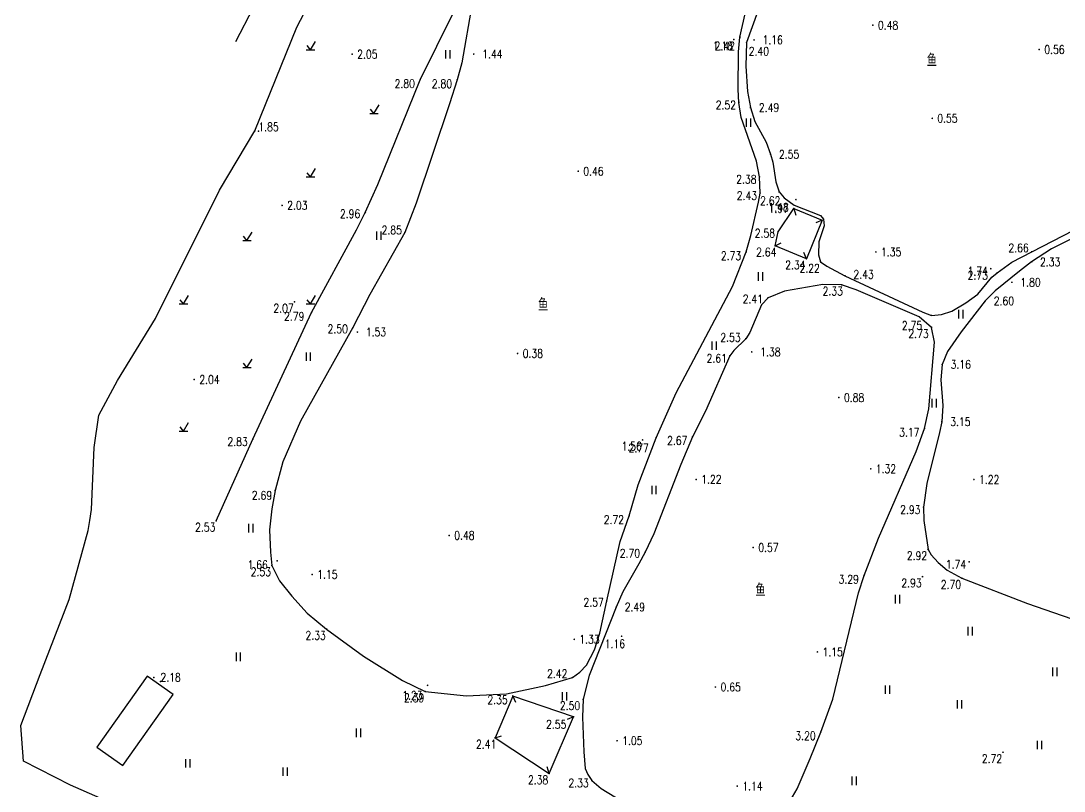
# Model space of a CAD drawing. Extents: x 500064 to 501389, y 2542464 to 2545400.
# Drawn here: x 500641.7 to 500765, y 2543945.3 to 2544036.2 of the extents above; entities that cross this region are included whole.
import ezdxf
from ezdxf.enums import TextEntityAlignment as Align

# ---------------------------------------------------------------- set-up
doc = ezdxf.new("R2010")
doc.units = 0
doc.header["$LTSCALE"] = 0.5
doc.linetypes.add('CENTER', pattern=[50.8, 31.75, -6.35, 6.35, -6.35])
doc.layers.get('0').update_dxf_attribs({"linetype": 'CONTINUOUS', "lineweight": 5})
doc.layers.add('GCD', color=8, linetype='CONTINUOUS')
doc.layers.add('地形图', color=8, linetype='CONTINUOUS')
doc.styles.add('HZ', font='romans.shx', dxfattribs={"width": 0.8, "bigfont": 'hztxt.shx'})
doc.linetypes.add('10421', pattern='A,2,[150,AAA.SHX,S=1,R=0,X=0,Y=1],1e-11', length=2)

# ---------------------------------------------------------------- blocks, each defined once
blk = doc.blocks.new('GC200')
at = {"linetype": 'Continuous', "const_width": 0.2, "flags": 128}
blk.add_lwpolyline([(-0.1, 0, 1), (0.1, 0, 1)], format="xyb", close=True, dxfattribs=at)
blk = doc.blocks.new('gc121')
for p, q in [((-0.5, -1), (-0.5, 1)), ((0.5, -1), (0.5, 1))]:
    blk.add_line(p, q)
blk = doc.blocks.new('gc123')
for p, q in [((-1, 0), (1, 0)), ((0, 0), (-0.8, 1)), ((0, 0), (1.2, 2))]:
    blk.add_line(p, q)

msp = doc.modelspace()

# ---------------------------------------------------------------- linework, layer by layer
at = {"layer": '地形图', "linetype": 'Continuous'}
for p, q in [((500733.07, 2544014.07), (500733.3, 2544013.3)), ((500736.41, 2544012.69), (500735.67, 2544012.38)), ((500730.85, 2544009.67), (500731.55, 2544010.04)), ((500734.54, 2544008.15), (500734.23, 2544008.89)), ((500699.86, 2543956.52), (500700.19, 2543955.79)), ((500707.04, 2543954.07), (500706.3, 2543953.75)), ((500697.76, 2543951.58), (500698.53, 2543951.81)), ((500704.15, 2543947.37), (500703.92, 2543948.14))]:
    msp.add_line(p, q, dxfattribs=at)
at = {"layer": '地形图', "linetype": '10421', "flags": 128}
for points in [[(500667.09, 2543909.06), (500669.72, 2543908.13), (500678.22, 2543905.97), (500683.89, 2543905.59), (500688.49, 2543907.39), (500689.81, 2543909.98), (500691.1, 2543913.43), (500691.7, 2543914.97), (500692.79, 2543920.43), (500692.34, 2543923.91), (500691.85, 2543925.28), (500690.96, 2543926.71), (500690.53, 2543927.3), (500689.99, 2543927.79), (500688.2, 2543928.71), (500683.17, 2543930.9), (500678.33, 2543932.93), (500671.86, 2543935.7), (500662.9, 2543939.31), (500647.61, 2543945.99), (500642.06, 2543948.82), (500641.75, 2543953.02), (500644.03, 2543959.07), (500647.46, 2543967.93), (500649.71, 2543976.07), (500649.9, 2543977.25), (500650.1, 2543978.54), (500650.41, 2543985.85), (500650.95, 2543989.68), (500653.15, 2543993.78), (500657.67, 2544001.1), (500665.2, 2544016.23), (500669.37, 2544023.23), (500674.35, 2544035.5), (500678.24, 2544042.96), (500691.06, 2544063.62), (500693.2, 2544068.27), (500694.11, 2544071.09), (500694.35, 2544072.23), (500694.41, 2544073.53), (500694.3, 2544075.52), (500693.9, 2544076.12), (500692.97, 2544076.73), (500692.34, 2544076.88), (500691.07, 2544075.25), (500688.46, 2544071.14), (500677.64, 2544055.96), (500671.27, 2544041.83), (500667.09, 2544033.74)], [(500664.83, 2543977.2), (500669.15, 2543986.84), (500676.09, 2544001.79), (500681.39, 2544011.55), (500682.44, 2544013.6), (500683.93, 2544016.91), (500688.9, 2544029.25), (500694.77, 2544041.15), (500704.77, 2544058.93), (500705.93, 2544060.38), (500706.54, 2544060.8), (500707.6, 2544061.09), (500710.49, 2544061.41), (500712.53, 2544061.21), (500714.53, 2544060.68), (500720.07, 2544058.65), (500733.08, 2544051.82)]]:
    msp.add_lwpolyline(points, dxfattribs=at)
for points, elevation in [([(500671.4, 2543971.93), (500672.31, 2543970.12), (500673.77, 2543968.3), (500675.58, 2543966.31), (500677.87, 2543964.42), (500682.21, 2543961.23), (500686.85, 2543958.36), (500689.51, 2543957.05), (500694.41, 2543956.53), (500699.1, 2543956.79), (500703.74, 2543957.75), (500706.91, 2543958.7), (500707.8, 2543959.33), (500708.57, 2543960.16), (500709.51, 2543961.99), (500710.15, 2543963.93), (500710.96, 2543967.74), (500712.54, 2543974.76), (500713.6, 2543977.78), (500714.68, 2543981.44), (500716.78, 2543987), (500719.17, 2543992.32), (500725.81, 2544004.88), (500727.44, 2544008.94), (500728, 2544010.88), (500728.89, 2544014.82), (500729.07, 2544015.89), (500729, 2544017.82), (500728.65, 2544019.68), (500726.85, 2544024.8), (500726.58, 2544026.59), (500726.49, 2544028.11), (500726.52, 2544032.56), (500726.7, 2544034.31), (500727.32, 2544037.05), (500730.34, 2544047.44), (500730.39, 2544048.58), (500730.34, 2544049.57), (500729.86, 2544050.53), (500729.02, 2544051.16), (500722.96, 2544055.68), (500720.3, 2544057.11), (500718.57, 2544057.83), (500716.74, 2544058.28), (500714.76, 2544058.58), (500713.04, 2544058.59), (500711.95, 2544058.5), (500708.27, 2544057.45), (500705.92, 2544056.17), (500703.85, 2544054.38), (500702.18, 2544052.29), (500699.1, 2544047.52), (500696.76, 2544043.19), (500695.55, 2544040.21), (500695.05, 2544038.29), (500693.86, 2544031.28), (500693.29, 2544029.25), (500692.38, 2544026.44), (500688.45, 2544014.69), (500687.11, 2544011.23), (500682.98, 2544003.93), (500680.98, 2544000.01), (500674.79, 2543988.97), (500672.69, 2543984.15), (500671.78, 2543980.8), (500671.4, 2543978.62), (500671.13, 2543976.12), (500671.22, 2543973.5)], 2.53), ([(500730.3, 2544020.48), (500730.58, 2544019.55), (500730.94, 2544017.24), (500731.32, 2544016.03), (500731.92, 2544015.32), (500733.09, 2544014.45), (500736.22, 2544013.25), (500736.57, 2544012.81), (500736.65, 2544012.04), (500736.02, 2544010.12), (500735.97, 2544008.62), (500736.23, 2544007.77), (500736.94, 2544007.25), (500739.1, 2544006.14), (500748.29, 2544001.83), (500749.32, 2544001.46), (500750.51, 2544001.56), (500751.71, 2544001.95), (500753.36, 2544002.94), (500754.8, 2544003.95), (500756.46, 2544005.98), (500757.09, 2544006.48), (500758.82, 2544007.72), (500761.16, 2544008.97), (500768.59, 2544012.77), (500769.85, 2544013.53), (500770.69, 2544014.3), (500772.6, 2544017.73), (500773.59, 2544020.47), (500777.07, 2544029.53), (500777.69, 2544032.23), (500777.77, 2544035.46), (500777.35, 2544037.97), (500775.52, 2544043.79), (500774.36, 2544046.22), (500773.23, 2544047.4), (500766.54, 2544052.31), (500763.7, 2544054.03), (500754.6, 2544058.75), (500753.58, 2544059.18), (500752.58, 2544059.43), (500750.34, 2544059.48), (500747.68, 2544059.27), (500742.16, 2544057.11), (500738.93, 2544055.06), (500735.57, 2544053.64), (500733.82, 2544052.54), (500733.08, 2544051.82), (500732.71, 2544051.3), (500732.37, 2544050.61), (500731.77, 2544046.8), (500730.31, 2544041.55), (500727.48, 2544033.69), (500727.4, 2544030.89), (500727.59, 2544027.87), (500727.93, 2544025.98), (500728.44, 2544024.35), (500729.79, 2544021.91)], 2.55), ([(500781.96, 2544011.8), (500774.65, 2544012.62), (500772.33, 2544012.73), (500771, 2544012.71), (500769.9, 2544012.42), (500767.97, 2544011.56), (500763.48, 2544009.3), (500761.14, 2544007.76), (500759.71, 2544006.67), (500756.84, 2544004.34), (500755.68, 2544003.16), (500752.83, 2543999.53), (500751.22, 2543997.18), (500750.58, 2543995.67), (500750.42, 2543993.84), (500750.68, 2543990.8), (500750.53, 2543988.9), (500750.28, 2543987.62), (500748.79, 2543981.62), (500748.37, 2543978.81), (500748.42, 2543977.25), (500748.91, 2543973.83), (500749.29, 2543973.19), (500750.11, 2543972.28), (500751.16, 2543971.38), (500752.92, 2543970.43), (500760.67, 2543967.43), (500768.97, 2543964.58), (500771.31, 2543964.17), (500773.87, 2543964.43), (500775.37, 2543965.24), (500776.64, 2543967.03), (500782.06, 2543981.04), (500782.22, 2543981.86), (500782.22, 2543982.43), (500780.52, 2543987.62), (500780.26, 2543988.82), (500780.25, 2543990.24), (500780.49, 2543991.82), (500781.84, 2543996.85), (500782.09, 2543998.3), (500782.38, 2544000.61), (500782.8, 2544005.2), (500783.32, 2544008.57), (500783.27, 2544009.39), (500782.92, 2544010.61), (500782.53, 2544011.27)], 2.6), ([(500748.5, 2543988.11), (500749.01, 2543990.42), (500749.68, 2543998.31), (500749.34, 2544000.04), (500747.85, 2544001.28), (500740.42, 2544004.46), (500738.71, 2544005.07), (500736.49, 2544005.09), (500731.96, 2544004.3), (500730.02, 2544003.54), (500729.26, 2544002.69), (500727.87, 2543999.45), (500727.38, 2543998.7), (500725.97, 2543997.32), (500725.51, 2543996.69), (500722.61, 2543990.15), (500721.09, 2543987.13), (500719.71, 2543983.86), (500716.51, 2543975.68), (500715.5, 2543973.52), (500714.75, 2543972.11), (500712.85, 2543968.81), (500712.08, 2543967.02), (500708.88, 2543958.95), (500708.17, 2543956.13), (500708.09, 2543954.02), (500708.24, 2543949.92), (500708.4, 2543947.96), (500708.73, 2543947.26), (500709.18, 2543946.55), (500710.32, 2543945.6), (500712.84, 2543944.05), (500713.71, 2543943.37), (500715.8, 2543941.4), (500718.22, 2543939.42), (500718.99, 2543939.05), (500720.79, 2543939), (500723.65, 2543939.28), (500726.79, 2543939.92), (500728.56, 2543940.82), (500731.51, 2543942.8), (500732.36, 2543943.69), (500733.47, 2543945.55), (500734.98, 2543949.13), (500736.24, 2543952.27), (500737.66, 2543956.16), (500740.71, 2543968.7), (500741.35, 2543970.75), (500743.07, 2543975.17), (500747.51, 2543985.37)], 3.29)]:
    msp.add_lwpolyline(points, close=True, dxfattribs=dict(at, elevation=elevation))
at = {"layer": '地形图', "linetype": 'Continuous', "flags": 128}
for points, elevation in [([(500734.54, 2544008.15), (500730.85, 2544009.67), (500731.19, 2544011.31), (500733.07, 2544014.07), (500736.41, 2544012.69)], 2.34), ([(500707.04, 2543954.07), (500699.86, 2543956.52), (500697.76, 2543951.58), (500704.15, 2543947.37)], 2.55)]:
    msp.add_lwpolyline(points, close=True, dxfattribs=dict(at, elevation=elevation))
at = {"layer": '地形图'}
msp.add_lwpolyline([(500653.78, 2543948.31), (500659.75, 2543956.7), (500656.68, 2543958.88), (500650.71, 2543950.49), (500653.78, 2543948.31)], dxfattribs=at)
at = {"layer": '地形图', "ltscale": 10}
for p in [(500669.37, 2544023.23), (500657.45, 2543958.7)]:
    msp.add_point(p, dxfattribs=at)
at = {"layer": '地形图', "linetype": 'CENTER'}
for p in [(500669.81, 2544023.21, 1.85), (500658.24, 2543958.22, 2.18)]:
    msp.add_point(p, dxfattribs=at)

# ---------------------------------------------------------------- block references
at = {"layer": '地形图', "linetype": 'Continuous'}
ref = msp.add_blockref('GC200', (500742.39, 2544035.71, 0.48), dxfattribs=dict(at, xscale=0.5, yscale=0.5, zscale=0.5))
ref.add_attrib('height', '0.48', dxfattribs={"layer": 'GCD', "linetype": 'Continuous', "height": 1, "style": 'HZ', "width": 0.8}).set_placement((500742.99, 2544035.71, 0.48), align=Align.MIDDLE_LEFT)
ref = msp.add_blockref('GC200', (500725.98, 2544034.02, 1.18), dxfattribs=dict(at, xscale=0.5, yscale=0.5, zscale=0.5))
ref.add_attrib('height', '1.18', dxfattribs={"layer": 'GCD', "linetype": 'Continuous', "height": 1, "style": 'HZ', "width": 0.8}).set_placement((500723.48, 2544033.27, 1.18), align=Align.MIDDLE_LEFT)
ref = msp.add_blockref('GC200', (500726.7, 2544034.31, 2.42), dxfattribs=dict(at, xscale=0.5, yscale=0.5, zscale=0.5))
ref.add_attrib('height', '2.42', dxfattribs={"layer": 'GCD', "linetype": 'Continuous', "height": 1, "style": 'HZ', "width": 0.8}).set_placement((500723.7, 2544033.26, 2.42), align=Align.MIDDLE_LEFT)
ref = msp.add_blockref('GC200', (500728.36, 2544033.98, 1.16), dxfattribs=dict(at, xscale=0.5, yscale=0.5, zscale=0.5))
ref.add_attrib('height', '1.16', dxfattribs={"layer": 'GCD', "linetype": 'Continuous', "height": 1, "style": 'HZ', "width": 0.8}).set_placement((500729.36, 2544033.98, 1.16), align=Align.MIDDLE_LEFT)
at = {"layer": '地形图', "linetype": 'Continuous', "xscale": 0.5, "yscale": 0.5}
for name, p in [('gc123', (500675.96, 2544032.8)), ('gc121', (500692.21, 2544032.28)), ('gc123', (500683.46, 2544025.3)), ('gc121', (500727.72, 2544024.21)), ('gc123', (500675.96, 2544017.8)), ('gc123', (500668.46, 2544010.3)), ('gc121', (500684.06, 2544010.86)), ('gc121', (500729.13, 2544006.04)), ('gc123', (500660.96, 2544002.8)), ('gc123', (500675.96, 2544002.8)), ('gc121', (500752.8, 2544001.6)), ('gc121', (500723.66, 2543997.89)), ('gc121', (500675.73, 2543996.59)), ('gc123', (500668.46, 2543995.3)), ('gc121', (500749.65, 2543991.1)), ('gc123', (500660.96, 2543987.8)), ('gc121', (500716.56, 2543980.85)), ('gc121', (500668.93, 2543976.34)), ('gc121', (500745.33, 2543967.96)), ('gc121', (500753.91, 2543964.18)), ('gc121', (500667.46, 2543961.15)), ('gc121', (500763.91, 2543959.38)), ('gc121', (500744.15, 2543957.26)), ('gc121', (500705.98, 2543956.49)), ('gc121', (500752.65, 2543955.53)), ('gc121', (500681.65, 2543952.17)), ('gc121', (500762.1, 2543950.73)), ('gc121', (500661.5, 2543948.57)), ('gc121', (500672.99, 2543947.59)), ('gc121', (500740.21, 2543946.51))]:
    msp.add_blockref(name, p, dxfattribs=at)
at = {"layer": '地形图', "linetype": 'Continuous'}
ref = msp.add_blockref('GC200', (500680.88, 2544032.29, 2.05), dxfattribs=dict(at, xscale=0.5, yscale=0.5, zscale=0.5))
ref.add_attrib('height', '2.05', dxfattribs={"layer": 'GCD', "linetype": 'Continuous', "height": 1, "style": 'HZ', "width": 0.8}).set_placement((500681.48, 2544032.29, 2.05), align=Align.MIDDLE_LEFT)
ref = msp.add_blockref('GC200', (500695.25, 2544032.31, 1.44), dxfattribs=dict(at, xscale=0.5, yscale=0.5, zscale=0.5))
ref.add_attrib('height', '1.44', dxfattribs={"layer": 'GCD', "linetype": 'Continuous', "height": 1, "style": 'HZ', "width": 0.8}).set_placement((500696.25, 2544032.31, 1.44), align=Align.MIDDLE_LEFT)
ref = msp.add_blockref('GC200', (500727.48, 2544033.69, 2.4), dxfattribs=dict(at, xscale=0.5, yscale=0.5, zscale=0.5))
ref.add_attrib('height', '2.40', dxfattribs={"layer": 'GCD', "linetype": 'Continuous', "height": 1, "style": 'HZ', "width": 0.8}).set_placement((500727.73, 2544032.64, 2.4), align=Align.MIDDLE_LEFT)
ref = msp.add_blockref('GC200', (500762.05, 2544032.84, 0.56), dxfattribs=dict(at, xscale=0.5, yscale=0.5, zscale=0.5))
ref.add_attrib('height', '0.56', dxfattribs={"layer": 'GCD', "linetype": 'Continuous', "height": 1, "style": 'HZ', "width": 0.8}).set_placement((500762.65, 2544032.84, 0.56), align=Align.MIDDLE_LEFT)
ref = msp.add_blockref('GC200', (500688.9, 2544029.25, 2.8), dxfattribs=dict(at, xscale=0.5, yscale=0.5, zscale=0.5))
ref.add_attrib('height', '2.80', dxfattribs={"layer": 'GCD', "linetype": 'Continuous', "height": 1, "style": 'HZ', "width": 0.8}).set_placement((500685.9, 2544028.81, 2.8), align=Align.MIDDLE_LEFT)
ref = msp.add_blockref('GC200', (500693.29, 2544029.25, 2.8), dxfattribs=dict(at, xscale=0.5, yscale=0.5, zscale=0.5))
ref.add_attrib('height', '2.80', dxfattribs={"layer": 'GCD', "linetype": 'Continuous', "height": 1, "style": 'HZ', "width": 0.8}).set_placement((500690.29, 2544028.8, 2.8), align=Align.MIDDLE_LEFT)
ref = msp.add_blockref('GC200', (500726.58, 2544026.59, 2.52), dxfattribs=dict(at, xscale=0.5, yscale=0.5, zscale=0.5))
ref.add_attrib('height', '2.52', dxfattribs={"layer": 'GCD', "linetype": 'Continuous', "height": 1, "style": 'HZ', "width": 0.8}).set_placement((500723.83, 2544026.29, 2.52), align=Align.MIDDLE_LEFT)
ref = msp.add_blockref('GC200', (500727.93, 2544025.98, 2.49), dxfattribs=dict(at, xscale=0.5, yscale=0.5, zscale=0.5))
ref.add_attrib('height', '2.49', dxfattribs={"layer": 'GCD', "linetype": 'Continuous', "height": 1, "style": 'HZ', "width": 0.8}).set_placement((500728.93, 2544025.98, 2.49), align=Align.MIDDLE_LEFT)
ref = msp.add_blockref('GC200', (500749.41, 2544024.72, 0.55), dxfattribs=dict(at, xscale=0.5, yscale=0.5, zscale=0.5))
ref.add_attrib('height', '0.55', dxfattribs={"layer": 'GCD', "linetype": 'Continuous', "height": 1, "style": 'HZ', "width": 0.8}).set_placement((500750.01, 2544024.72, 0.55), align=Align.MIDDLE_LEFT)
ref = msp.add_blockref('GC200', (500730.3, 2544020.48, 2.55), dxfattribs=dict(at, xscale=0.5, yscale=0.5, zscale=0.5))
ref.add_attrib('height', '2.55', dxfattribs={"layer": 'GCD', "linetype": 'Continuous', "height": 1, "style": 'HZ', "width": 0.8}).set_placement((500731.3, 2544020.48, 2.55), align=Align.MIDDLE_LEFT)
ref = msp.add_blockref('GC200', (500707.59, 2544018.47, 0.46), dxfattribs=dict(at, xscale=0.5, yscale=0.5, zscale=0.5))
ref.add_attrib('height', '0.46', dxfattribs={"layer": 'GCD', "linetype": 'Continuous', "height": 1, "style": 'HZ', "width": 0.8}).set_placement((500708.19, 2544018.47, 0.46), align=Align.MIDDLE_LEFT)
ref = msp.add_blockref('GC200', (500729, 2544017.82, 2.38), dxfattribs=dict(at, xscale=0.5, yscale=0.5, zscale=0.5))
ref.add_attrib('height', '2.38', dxfattribs={"layer": 'GCD', "linetype": 'Continuous', "height": 1, "style": 'HZ', "width": 0.8}).set_placement((500726.25, 2544017.52, 2.38), align=Align.MIDDLE_LEFT)
ref = msp.add_blockref('GC200', (500729.07, 2544015.89, 2.43), dxfattribs=dict(at, xscale=0.5, yscale=0.5, zscale=0.5))
ref.add_attrib('height', '2.43', dxfattribs={"layer": 'GCD', "linetype": 'Continuous', "height": 1, "style": 'HZ', "width": 0.8}).set_placement((500726.32, 2544015.59, 2.43), align=Align.MIDDLE_LEFT)
ref = msp.add_blockref('GC200', (500731.32, 2544016.03, 2.62), dxfattribs=dict(at, xscale=0.5, yscale=0.5, zscale=0.5))
ref.add_attrib('height', '2.62', dxfattribs={"layer": 'GCD', "linetype": 'Continuous', "height": 1, "style": 'HZ', "width": 0.8}).set_placement((500729.07, 2544014.98, 2.62), align=Align.MIDDLE_LEFT)
ref = msp.add_blockref('GC200', (500672.61, 2544014.44, 2.03), dxfattribs=dict(at, xscale=0.5, yscale=0.5, zscale=0.5))
ref.add_attrib('height', '2.03', dxfattribs={"layer": 'GCD', "linetype": 'Continuous', "height": 1, "style": 'HZ', "width": 0.8}).set_placement((500673.21, 2544014.44, 2.03), align=Align.MIDDLE_LEFT)
ref = msp.add_blockref('GC200', (500733.31, 2544015.12, 1.48), dxfattribs=dict(at, xscale=0.5, yscale=0.5, zscale=0.5))
ref.add_attrib('height', '1.48', dxfattribs={"layer": 'GCD', "linetype": 'Continuous', "height": 1, "style": 'HZ', "width": 0.8}).set_placement((500730.06, 2544014.22, 1.48), align=Align.MIDDLE_LEFT)
ref = msp.add_blockref('GC200', (500733.07, 2544014.07, 1.97), dxfattribs=dict(at, xscale=0.5, yscale=0.5, zscale=0.5))
ref.add_attrib('height', '1.97', dxfattribs={"layer": 'GCD', "linetype": 'Continuous', "height": 1, "style": 'HZ', "width": 0.8}).set_placement((500730.07, 2544014.07, 1.97), align=Align.MIDDLE_LEFT)
ref = msp.add_blockref('GC200', (500682.44, 2544013.6, 2.96), dxfattribs=dict(at, xscale=0.5, yscale=0.5, zscale=0.5))
ref.add_attrib('height', '2.96', dxfattribs={"layer": 'GCD', "linetype": 'Continuous', "height": 1, "style": 'HZ', "width": 0.8}).set_placement((500679.44, 2544013.45, 2.96), align=Align.MIDDLE_LEFT)
ref = msp.add_blockref('GC200', (500687.11, 2544011.23, 2.85), dxfattribs=dict(at, xscale=0.5, yscale=0.5, zscale=0.5))
ref.add_attrib('height', '2.85', dxfattribs={"layer": 'GCD', "linetype": 'Continuous', "height": 1, "style": 'HZ', "width": 0.8}).set_placement((500684.36, 2544011.53, 2.85), align=Align.MIDDLE_LEFT)
ref = msp.add_blockref('GC200', (500731.19, 2544011.31, 2.58), dxfattribs=dict(at, xscale=0.5, yscale=0.5, zscale=0.5))
ref.add_attrib('height', '2.58', dxfattribs={"layer": 'GCD', "linetype": 'Continuous', "height": 1, "style": 'HZ', "width": 0.8}).set_placement((500728.44, 2544011.16, 2.58), align=Align.MIDDLE_LEFT)
ref = msp.add_blockref('GC200', (500730.85, 2544009.67, 2.64), dxfattribs=dict(at, xscale=0.5, yscale=0.5, zscale=0.5))
ref.add_attrib('height', '2.64', dxfattribs={"layer": 'GCD', "linetype": 'Continuous', "height": 1, "style": 'HZ', "width": 0.8}).set_placement((500728.6, 2544008.92, 2.64), align=Align.MIDDLE_LEFT)
ref = msp.add_blockref('GC200', (500742.76, 2544008.94, 1.35), dxfattribs=dict(at, xscale=0.5, yscale=0.5, zscale=0.5))
ref.add_attrib('height', '1.35', dxfattribs={"layer": 'GCD', "linetype": 'Continuous', "height": 1, "style": 'HZ', "width": 0.8}).set_placement((500743.36, 2544008.94, 1.35), align=Align.MIDDLE_LEFT)
ref = msp.add_blockref('GC200', (500761.16, 2544008.97, 2.66), dxfattribs=dict(at, xscale=0.5, yscale=0.5, zscale=0.5))
ref.add_attrib('height', '2.66', dxfattribs={"layer": 'GCD', "linetype": 'Continuous', "height": 1, "style": 'HZ', "width": 0.8}).set_placement((500758.41, 2544009.42, 2.66), align=Align.MIDDLE_LEFT)
ref = msp.add_blockref('GC200', (500727.44, 2544008.94, 2.73), dxfattribs=dict(at, xscale=0.5, yscale=0.5, zscale=0.5))
ref.add_attrib('height', '2.73', dxfattribs={"layer": 'GCD', "linetype": 'Continuous', "height": 1, "style": 'HZ', "width": 0.8}).set_placement((500724.44, 2544008.49, 2.73), align=Align.MIDDLE_LEFT)
ref = msp.add_blockref('GC200', (500734.54, 2544008.15, 2.34), dxfattribs=dict(at, xscale=0.5, yscale=0.5, zscale=0.5))
ref.add_attrib('height', '2.34', dxfattribs={"layer": 'GCD', "linetype": 'Continuous', "height": 1, "style": 'HZ', "width": 0.8}).set_placement((500732.04, 2544007.4, 2.34), align=Align.MIDDLE_LEFT)
ref = msp.add_blockref('GC200', (500761.14, 2544007.76, 2.33), dxfattribs=dict(at, xscale=0.5, yscale=0.5, zscale=0.5))
ref.add_attrib('height', '2.33', dxfattribs={"layer": 'GCD', "linetype": 'Continuous', "height": 1, "style": 'HZ', "width": 0.8}).set_placement((500762.14, 2544007.76, 2.33), align=Align.MIDDLE_LEFT)
ref = msp.add_blockref('GC200', (500736.23, 2544007.77, 2.22), dxfattribs=dict(at, xscale=0.5, yscale=0.5, zscale=0.5))
ref.add_attrib('height', '2.22', dxfattribs={"layer": 'GCD', "linetype": 'Continuous', "height": 1, "style": 'HZ', "width": 0.8}).set_placement((500733.73, 2544007.02, 2.22), align=Align.MIDDLE_LEFT)
ref = msp.add_blockref('GC200', (500756.33, 2544006.97, 1.74), dxfattribs=dict(at, xscale=0.5, yscale=0.5, zscale=0.5))
ref.add_attrib('height', '1.74', dxfattribs={"layer": 'GCD', "linetype": 'Continuous', "height": 1, "style": 'HZ', "width": 0.8}).set_placement((500753.58, 2544006.67, 1.74), align=Align.MIDDLE_LEFT)
ref = msp.add_blockref('GC200', (500739.1, 2544006.14, 2.43), dxfattribs=dict(at, xscale=0.5, yscale=0.5, zscale=0.5))
ref.add_attrib('height', '2.43', dxfattribs={"layer": 'GCD', "linetype": 'Continuous', "height": 1, "style": 'HZ', "width": 0.8}).set_placement((500740.1, 2544006.29, 2.43), align=Align.MIDDLE_LEFT)
ref = msp.add_blockref('GC200', (500757.09, 2544006.48, 2.73), dxfattribs=dict(at, xscale=0.5, yscale=0.5, zscale=0.5))
ref.add_attrib('height', '2.73', dxfattribs={"layer": 'GCD', "linetype": 'Continuous', "height": 1, "style": 'HZ', "width": 0.8}).set_placement((500753.59, 2544006.18, 2.73), align=Align.MIDDLE_LEFT)
ref = msp.add_blockref('GC200', (500758.82, 2544005.36, 1.8), dxfattribs=dict(at, xscale=0.5, yscale=0.5, zscale=0.5))
ref.add_attrib('height', '1.80', dxfattribs={"layer": 'GCD', "linetype": 'Continuous', "height": 1, "style": 'HZ', "width": 0.8}).set_placement((500759.82, 2544005.36, 1.8), align=Align.MIDDLE_LEFT)
ref = msp.add_blockref('GC200', (500738.71, 2544005.07, 2.33), dxfattribs=dict(at, xscale=0.5, yscale=0.5, zscale=0.5))
ref.add_attrib('height', '2.33', dxfattribs={"layer": 'GCD', "linetype": 'Continuous', "height": 1, "style": 'HZ', "width": 0.8}).set_placement((500736.46, 2544004.32, 2.33), align=Align.MIDDLE_LEFT)
ref = msp.add_blockref('GC200', (500674.08, 2544003.05, 2.07), dxfattribs=dict(at, xscale=0.5, yscale=0.5, zscale=0.5))
ref.add_attrib('height', '2.07', dxfattribs={"layer": 'GCD', "linetype": 'Continuous', "height": 1, "style": 'HZ', "width": 0.8}).set_placement((500671.58, 2544002.3, 2.07), align=Align.MIDDLE_LEFT)
ref = msp.add_blockref('GC200', (500730.02, 2544003.54, 2.41), dxfattribs=dict(at, xscale=0.5, yscale=0.5, zscale=0.5))
ref.add_attrib('height', '2.41', dxfattribs={"layer": 'GCD', "linetype": 'Continuous', "height": 1, "style": 'HZ', "width": 0.8}).set_placement((500727.02, 2544003.39, 2.41), align=Align.MIDDLE_LEFT)
ref = msp.add_blockref('GC200', (500755.68, 2544003.16, 2.6), dxfattribs=dict(at, xscale=0.5, yscale=0.5, zscale=0.5))
ref.add_attrib('height', '2.60', dxfattribs={"layer": 'GCD', "linetype": 'Continuous', "height": 1, "style": 'HZ', "width": 0.8}).set_placement((500756.68, 2544003.16, 2.6), align=Align.MIDDLE_LEFT)
ref = msp.add_blockref('GC200', (500676.09, 2544001.79, 2.79), dxfattribs=dict(at, xscale=0.5, yscale=0.5, zscale=0.5))
ref.add_attrib('height', '2.79', dxfattribs={"layer": 'GCD', "linetype": 'Continuous', "height": 1, "style": 'HZ', "width": 0.8}).set_placement((500672.84, 2544001.34, 2.79), align=Align.MIDDLE_LEFT)
ref = msp.add_blockref('GC200', (500749.32, 2544001.46, 2.75), dxfattribs=dict(at, xscale=0.5, yscale=0.5, zscale=0.5))
ref.add_attrib('height', '2.75', dxfattribs={"layer": 'GCD', "linetype": 'Continuous', "height": 1, "style": 'HZ', "width": 0.8}).set_placement((500745.82, 2544000.26, 2.75), align=Align.MIDDLE_LEFT)
ref = msp.add_blockref('GC200', (500680.98, 2544000.01, 2.5), dxfattribs=dict(at, xscale=0.5, yscale=0.5, zscale=0.5))
ref.add_attrib('height', '2.50', dxfattribs={"layer": 'GCD', "linetype": 'Continuous', "height": 1, "style": 'HZ', "width": 0.8}).set_placement((500677.98, 2543999.86, 2.5), align=Align.MIDDLE_LEFT)
ref = msp.add_blockref('GC200', (500681.5, 2543999.49, 1.53), dxfattribs=dict(at, xscale=0.5, yscale=0.5, zscale=0.5))
ref.add_attrib('height', '1.53', dxfattribs={"layer": 'GCD', "linetype": 'Continuous', "height": 1, "style": 'HZ', "width": 0.8}).set_placement((500682.5, 2543999.49, 1.53), align=Align.MIDDLE_LEFT)
ref = msp.add_blockref('GC200', (500749.34, 2544000.04, 2.73), dxfattribs=dict(at, xscale=0.5, yscale=0.5, zscale=0.5))
ref.add_attrib('height', '2.73', dxfattribs={"layer": 'GCD', "linetype": 'Continuous', "height": 1, "style": 'HZ', "width": 0.8}).set_placement((500746.59, 2543999.29, 2.73), align=Align.MIDDLE_LEFT)
ref = msp.add_blockref('GC200', (500727.38, 2543998.7, 2.53), dxfattribs=dict(at, xscale=0.5, yscale=0.5, zscale=0.5))
ref.add_attrib('height', '2.53', dxfattribs={"layer": 'GCD', "linetype": 'Continuous', "height": 1, "style": 'HZ', "width": 0.8}).set_placement((500724.38, 2543998.85, 2.53), align=Align.MIDDLE_LEFT)
ref = msp.add_blockref('GC200', (500700.43, 2543996.96, 0.38), dxfattribs=dict(at, xscale=0.5, yscale=0.5, zscale=0.5))
ref.add_attrib('height', '0.38', dxfattribs={"layer": 'GCD', "linetype": 'Continuous', "height": 1, "style": 'HZ', "width": 0.8}).set_placement((500701.03, 2543996.96, 0.38), align=Align.MIDDLE_LEFT)
ref = msp.add_blockref('GC200', (500728.09, 2543997.14, 1.38), dxfattribs=dict(at, xscale=0.5, yscale=0.5, zscale=0.5))
ref.add_attrib('height', '1.38', dxfattribs={"layer": 'GCD', "linetype": 'Continuous', "height": 1, "style": 'HZ', "width": 0.8}).set_placement((500729.09, 2543997.14, 1.38), align=Align.MIDDLE_LEFT)
ref = msp.add_blockref('GC200', (500725.51, 2543996.69, 2.61), dxfattribs=dict(at, xscale=0.5, yscale=0.5, zscale=0.5))
ref.add_attrib('height', '2.61', dxfattribs={"layer": 'GCD', "linetype": 'Continuous', "height": 1, "style": 'HZ', "width": 0.8}).set_placement((500722.76, 2543996.39, 2.61), align=Align.MIDDLE_LEFT)
ref = msp.add_blockref('GC200', (500750.58, 2543995.67, 3.16), dxfattribs=dict(at, xscale=0.5, yscale=0.5, zscale=0.5))
ref.add_attrib('height', '3.16', dxfattribs={"layer": 'GCD', "linetype": 'Continuous', "height": 1, "style": 'HZ', "width": 0.8}).set_placement((500751.58, 2543995.67, 3.16), align=Align.MIDDLE_LEFT)
ref = msp.add_blockref('GC200', (500662.23, 2543993.88, 2.04), dxfattribs=dict(at, xscale=0.5, yscale=0.5, zscale=0.5))
ref.add_attrib('height', '2.04', dxfattribs={"layer": 'GCD', "linetype": 'Continuous', "height": 1, "style": 'HZ', "width": 0.8}).set_placement((500662.83, 2543993.88, 2.04), align=Align.MIDDLE_LEFT)
ref = msp.add_blockref('GC200', (500738.38, 2543991.75, 0.88), dxfattribs=dict(at, xscale=0.5, yscale=0.5, zscale=0.5))
ref.add_attrib('height', '0.88', dxfattribs={"layer": 'GCD', "linetype": 'Continuous', "height": 1, "style": 'HZ', "width": 0.8}).set_placement((500738.98, 2543991.75, 0.88), align=Align.MIDDLE_LEFT)
ref = msp.add_blockref('GC200', (500750.53, 2543988.9, 3.15), dxfattribs=dict(at, xscale=0.5, yscale=0.5, zscale=0.5))
ref.add_attrib('height', '3.15', dxfattribs={"layer": 'GCD', "linetype": 'Continuous', "height": 1, "style": 'HZ', "width": 0.8}).set_placement((500751.53, 2543988.9, 3.15), align=Align.MIDDLE_LEFT)
ref = msp.add_blockref('GC200', (500716.78, 2543987, 2.77), dxfattribs=dict(at, xscale=0.5, yscale=0.5, zscale=0.5))
ref.add_attrib('height', '2.77', dxfattribs={"layer": 'GCD', "linetype": 'Continuous', "height": 1, "style": 'HZ', "width": 0.8}).set_placement((500713.53, 2543985.8, 2.77), align=Align.MIDDLE_LEFT)
ref = msp.add_blockref('GC200', (500721.09, 2543987.13, 2.67), dxfattribs=dict(at, xscale=0.5, yscale=0.5, zscale=0.5))
ref.add_attrib('height', '2.67', dxfattribs={"layer": 'GCD', "linetype": 'Continuous', "height": 1, "style": 'HZ', "width": 0.8}).set_placement((500718.09, 2543986.68, 2.67), align=Align.MIDDLE_LEFT)
ref = msp.add_blockref('GC200', (500748.5, 2543988.11, 3.17), dxfattribs=dict(at, xscale=0.5, yscale=0.5, zscale=0.5))
ref.add_attrib('height', '3.17', dxfattribs={"layer": 'GCD', "linetype": 'Continuous', "height": 1, "style": 'HZ', "width": 0.8}).set_placement((500745.5, 2543987.66, 3.17), align=Align.MIDDLE_LEFT)
ref = msp.add_blockref('GC200', (500669.15, 2543986.84, 2.83), dxfattribs=dict(at, xscale=0.5, yscale=0.5, zscale=0.5))
ref.add_attrib('height', '2.83', dxfattribs={"layer": 'GCD', "linetype": 'Continuous', "height": 1, "style": 'HZ', "width": 0.8}).set_placement((500666.15, 2543986.54, 2.83), align=Align.MIDDLE_LEFT)
ref = msp.add_blockref('GC200', (500715.2, 2543986.75, 1.56), dxfattribs=dict(at, xscale=0.5, yscale=0.5, zscale=0.5))
ref.add_attrib('height', '1.56', dxfattribs={"layer": 'GCD', "linetype": 'Continuous', "height": 1, "style": 'HZ', "width": 0.8}).set_placement((500712.7, 2543986.01, 1.56), align=Align.MIDDLE_LEFT)
ref = msp.add_blockref('GC200', (500742.14, 2543983.34, 1.32), dxfattribs=dict(at, xscale=0.5, yscale=0.5, zscale=0.5))
ref.add_attrib('height', '1.32', dxfattribs={"layer": 'GCD', "linetype": 'Continuous', "height": 1, "style": 'HZ', "width": 0.8}).set_placement((500742.74, 2543983.34, 1.32), align=Align.MIDDLE_LEFT)
ref = msp.add_blockref('GC200', (500721.52, 2543982.09, 1.22), dxfattribs=dict(at, xscale=0.5, yscale=0.5, zscale=0.5))
ref.add_attrib('height', '1.22', dxfattribs={"layer": 'GCD', "linetype": 'Continuous', "height": 1, "style": 'HZ', "width": 0.8}).set_placement((500722.12, 2543982.09, 1.22), align=Align.MIDDLE_LEFT)
ref = msp.add_blockref('GC200', (500754.34, 2543982.08, 1.22), dxfattribs=dict(at, xscale=0.5, yscale=0.5, zscale=0.5))
ref.add_attrib('height', '1.22', dxfattribs={"layer": 'GCD', "linetype": 'Continuous', "height": 1, "style": 'HZ', "width": 0.8}).set_placement((500754.94, 2543982.08, 1.22), align=Align.MIDDLE_LEFT)
ref = msp.add_blockref('GC200', (500671.78, 2543980.8, 2.69), dxfattribs=dict(at, xscale=0.5, yscale=0.5, zscale=0.5))
ref.add_attrib('height', '2.69', dxfattribs={"layer": 'GCD', "linetype": 'Continuous', "height": 1, "style": 'HZ', "width": 0.8}).set_placement((500669.03, 2543980.2, 2.69), align=Align.MIDDLE_LEFT)
ref = msp.add_blockref('GC200', (500748.37, 2543978.81, 2.93), dxfattribs=dict(at, xscale=0.5, yscale=0.5, zscale=0.5))
ref.add_attrib('height', '2.93', dxfattribs={"layer": 'GCD', "linetype": 'Continuous', "height": 1, "style": 'HZ', "width": 0.8}).set_placement((500745.62, 2543978.51, 2.93), align=Align.MIDDLE_LEFT)
ref = msp.add_blockref('GC200', (500664.83, 2543977.2, 2.53), dxfattribs=dict(at, xscale=0.5, yscale=0.5, zscale=0.5))
ref.add_attrib('height', '2.53', dxfattribs={"layer": 'GCD', "linetype": 'Continuous', "height": 1, "style": 'HZ', "width": 0.8}).set_placement((500662.33, 2543976.45, 2.53), align=Align.MIDDLE_LEFT)
ref = msp.add_blockref('GC200', (500713.6, 2543977.78, 2.72), dxfattribs=dict(at, xscale=0.5, yscale=0.5, zscale=0.5))
ref.add_attrib('height', '2.72', dxfattribs={"layer": 'GCD', "linetype": 'Continuous', "height": 1, "style": 'HZ', "width": 0.8}).set_placement((500710.6, 2543977.33, 2.72), align=Align.MIDDLE_LEFT)
ref = msp.add_blockref('GC200', (500692.34, 2543975.47, 0.48), dxfattribs=dict(at, xscale=0.5, yscale=0.5, zscale=0.5))
ref.add_attrib('height', '0.48', dxfattribs={"layer": 'GCD', "linetype": 'Continuous', "height": 1, "style": 'HZ', "width": 0.8}).set_placement((500692.94, 2543975.47, 0.48), align=Align.MIDDLE_LEFT)
ref = msp.add_blockref('GC200', (500715.5, 2543973.52, 2.7), dxfattribs=dict(at, xscale=0.5, yscale=0.5, zscale=0.5))
ref.add_attrib('height', '2.70', dxfattribs={"layer": 'GCD', "linetype": 'Continuous', "height": 1, "style": 'HZ', "width": 0.8}).set_placement((500712.5, 2543973.37, 2.7), align=Align.MIDDLE_LEFT)
ref = msp.add_blockref('GC200', (500728.26, 2543974.05, 0.57), dxfattribs=dict(at, xscale=0.5, yscale=0.5, zscale=0.5))
ref.add_attrib('height', '0.57', dxfattribs={"layer": 'GCD', "linetype": 'Continuous', "height": 1, "style": 'HZ', "width": 0.8}).set_placement((500728.86, 2543974.05, 0.57), align=Align.MIDDLE_LEFT)
ref = msp.add_blockref('GC200', (500748.91, 2543973.83, 2.92), dxfattribs=dict(at, xscale=0.5, yscale=0.5, zscale=0.5))
ref.add_attrib('height', '2.92', dxfattribs={"layer": 'GCD', "linetype": 'Continuous', "height": 1, "style": 'HZ', "width": 0.8}).set_placement((500746.41, 2543973.08, 2.92), align=Align.MIDDLE_LEFT)
ref = msp.add_blockref('GC200', (500672.02, 2543972.47, 1.66), dxfattribs=dict(at, xscale=0.5, yscale=0.5, zscale=0.5))
ref.add_attrib('height', '1.66', dxfattribs={"layer": 'GCD', "linetype": 'Continuous', "height": 1, "style": 'HZ', "width": 0.8}).set_placement((500668.52, 2543972.02, 1.66), align=Align.MIDDLE_LEFT)
ref = msp.add_blockref('GC200', (500753.77, 2543972.37, 1.74), dxfattribs=dict(at, xscale=0.5, yscale=0.5, zscale=0.5))
ref.add_attrib('height', '1.74', dxfattribs={"layer": 'GCD', "linetype": 'Continuous', "height": 1, "style": 'HZ', "width": 0.8}).set_placement((500751.02, 2543972.07, 1.74), align=Align.MIDDLE_LEFT)
ref = msp.add_blockref('GC200', (500671.4, 2543971.93, 2.53), dxfattribs=dict(at, xscale=0.5, yscale=0.5, zscale=0.5))
ref.add_attrib('height', '2.53', dxfattribs={"layer": 'GCD', "linetype": 'Continuous', "height": 1, "style": 'HZ', "width": 0.8}).set_placement((500668.9, 2543971.18, 2.53), align=Align.MIDDLE_LEFT)
ref = msp.add_blockref('GC200', (500676.16, 2543970.87, 1.15), dxfattribs=dict(at, xscale=0.5, yscale=0.5, zscale=0.5))
ref.add_attrib('height', '1.15', dxfattribs={"layer": 'GCD', "linetype": 'Continuous', "height": 1, "style": 'HZ', "width": 0.8}).set_placement((500676.76, 2543970.87, 1.15), align=Align.MIDDLE_LEFT)
ref = msp.add_blockref('GC200', (500741.35, 2543970.75, 3.29), dxfattribs=dict(at, xscale=0.5, yscale=0.5, zscale=0.5))
ref.add_attrib('height', '3.29', dxfattribs={"layer": 'GCD', "linetype": 'Continuous', "height": 1, "style": 'HZ', "width": 0.8}).set_placement((500738.35, 2543970.3, 3.29), align=Align.MIDDLE_LEFT)
ref = msp.add_blockref('GC200', (500748.26, 2543970.61, 2.93), dxfattribs=dict(at, xscale=0.5, yscale=0.5, zscale=0.5))
ref.add_attrib('height', '2.93', dxfattribs={"layer": 'GCD', "linetype": 'Continuous', "height": 1, "style": 'HZ', "width": 0.8}).set_placement((500745.76, 2543969.86, 2.93), align=Align.MIDDLE_LEFT)
ref = msp.add_blockref('GC200', (500752.92, 2543970.43, 2.7), dxfattribs=dict(at, xscale=0.5, yscale=0.5, zscale=0.5))
ref.add_attrib('height', '2.70', dxfattribs={"layer": 'GCD', "linetype": 'Continuous', "height": 1, "style": 'HZ', "width": 0.8}).set_placement((500750.42, 2543969.68, 2.7), align=Align.MIDDLE_LEFT)
ref = msp.add_blockref('GC200', (500710.96, 2543967.74, 2.57), dxfattribs=dict(at, xscale=0.5, yscale=0.5, zscale=0.5))
ref.add_attrib('height', '2.57', dxfattribs={"layer": 'GCD', "linetype": 'Continuous', "height": 1, "style": 'HZ', "width": 0.8}).set_placement((500708.21, 2543967.59, 2.57), align=Align.MIDDLE_LEFT)
ref = msp.add_blockref('GC200', (500712.08, 2543967.02, 2.49), dxfattribs=dict(at, xscale=0.5, yscale=0.5, zscale=0.5))
ref.add_attrib('height', '2.49', dxfattribs={"layer": 'GCD', "linetype": 'Continuous', "height": 1, "style": 'HZ', "width": 0.8}).set_placement((500713.08, 2543967.02, 2.49), align=Align.MIDDLE_LEFT)
ref = msp.add_blockref('GC200', (500677.87, 2543964.42, 2.33), dxfattribs=dict(at, xscale=0.5, yscale=0.5, zscale=0.5))
ref.add_attrib('height', '2.33', dxfattribs={"layer": 'GCD', "linetype": 'Continuous', "height": 1, "style": 'HZ', "width": 0.8}).set_placement((500675.37, 2543963.67, 2.33), align=Align.MIDDLE_LEFT)
ref = msp.add_blockref('GC200', (500707.12, 2543963.21, 1.33), dxfattribs=dict(at, xscale=0.5, yscale=0.5, zscale=0.5))
ref.add_attrib('height', '1.33', dxfattribs={"layer": 'GCD', "linetype": 'Continuous', "height": 1, "style": 'HZ', "width": 0.8}).set_placement((500707.72, 2543963.21, 1.33), align=Align.MIDDLE_LEFT)
ref = msp.add_blockref('GC200', (500712.72, 2543963.58, 1.16), dxfattribs=dict(at, xscale=0.5, yscale=0.5, zscale=0.5))
ref.add_attrib('height', '1.16', dxfattribs={"layer": 'GCD', "linetype": 'Continuous', "height": 1, "style": 'HZ', "width": 0.8}).set_placement((500710.72, 2543962.68, 1.16), align=Align.MIDDLE_LEFT)
ref = msp.add_blockref('GC200', (500735.85, 2543961.72, 1.15), dxfattribs=dict(at, xscale=0.5, yscale=0.5, zscale=0.5))
ref.add_attrib('height', '1.15', dxfattribs={"layer": 'GCD', "linetype": 'Continuous', "height": 1, "style": 'HZ', "width": 0.8}).set_placement((500736.45, 2543961.72, 1.15), align=Align.MIDDLE_LEFT)
ref = msp.add_blockref('GC200', (500706.91, 2543958.7, 2.42), dxfattribs=dict(at, xscale=0.5, yscale=0.5, zscale=0.5))
ref.add_attrib('height', '2.42', dxfattribs={"layer": 'GCD', "linetype": 'Continuous', "height": 1, "style": 'HZ', "width": 0.8}).set_placement((500703.91, 2543959.15, 2.42), align=Align.MIDDLE_LEFT)
ref = msp.add_blockref('GC200', (500689.79, 2543957.78, 1.23), dxfattribs=dict(at, xscale=0.5, yscale=0.5, zscale=0.5))
ref.add_attrib('height', '1.23', dxfattribs={"layer": 'GCD', "linetype": 'Continuous', "height": 1, "style": 'HZ', "width": 0.8}).set_placement((500686.79, 2543956.58, 1.23), align=Align.MIDDLE_LEFT)
ref = msp.add_blockref('GC200', (500723.8, 2543957.58, 0.65), dxfattribs=dict(at, xscale=0.5, yscale=0.5, zscale=0.5))
ref.add_attrib('height', '0.65', dxfattribs={"layer": 'GCD', "linetype": 'Continuous', "height": 1, "style": 'HZ', "width": 0.8}).set_placement((500724.4, 2543957.58, 0.65), align=Align.MIDDLE_LEFT)
ref = msp.add_blockref('GC200', (500689.51, 2543957.05, 2.39), dxfattribs=dict(at, xscale=0.5, yscale=0.5, zscale=0.5))
ref.add_attrib('height', '2.39', dxfattribs={"layer": 'GCD', "linetype": 'Continuous', "height": 1, "style": 'HZ', "width": 0.8}).set_placement((500687.01, 2543956.3, 2.39), align=Align.MIDDLE_LEFT)
ref = msp.add_blockref('GC200', (500699.86, 2543956.52, 2.35), dxfattribs=dict(at, xscale=0.5, yscale=0.5, zscale=0.5))
ref.add_attrib('height', '2.35', dxfattribs={"layer": 'GCD', "linetype": 'Continuous', "height": 1, "style": 'HZ', "width": 0.8}).set_placement((500696.86, 2543956.07, 2.35), align=Align.MIDDLE_LEFT)
ref = msp.add_blockref('GC200', (500708.17, 2543956.13, 2.5), dxfattribs=dict(at, xscale=0.5, yscale=0.5, zscale=0.5))
ref.add_attrib('height', '2.50', dxfattribs={"layer": 'GCD', "linetype": 'Continuous', "height": 1, "style": 'HZ', "width": 0.8}).set_placement((500705.42, 2543955.38, 2.5), align=Align.MIDDLE_LEFT)
ref = msp.add_blockref('GC200', (500707.04, 2543954.07, 2.55), dxfattribs=dict(at, xscale=0.5, yscale=0.5, zscale=0.5))
ref.add_attrib('height', '2.55', dxfattribs={"layer": 'GCD', "linetype": 'Continuous', "height": 1, "style": 'HZ', "width": 0.8}).set_placement((500703.79, 2543953.17, 2.55), align=Align.MIDDLE_LEFT)
ref = msp.add_blockref('GC200', (500697.76, 2543951.58, 2.41), dxfattribs=dict(at, xscale=0.5, yscale=0.5, zscale=0.5))
ref.add_attrib('height', '2.41', dxfattribs={"layer": 'GCD', "linetype": 'Continuous', "height": 1, "style": 'HZ', "width": 0.8}).set_placement((500695.51, 2543950.83, 2.41), align=Align.MIDDLE_LEFT)
ref = msp.add_blockref('GC200', (500712.18, 2543951.24, 1.05), dxfattribs=dict(at, xscale=0.5, yscale=0.5, zscale=0.5))
ref.add_attrib('height', '1.05', dxfattribs={"layer": 'GCD', "linetype": 'Continuous', "height": 1, "style": 'HZ', "width": 0.8}).set_placement((500712.78, 2543951.24, 1.05), align=Align.MIDDLE_LEFT)
ref = msp.add_blockref('GC200', (500736.24, 2543952.27, 3.2), dxfattribs=dict(at, xscale=0.5, yscale=0.5, zscale=0.5))
ref.add_attrib('height', '3.20', dxfattribs={"layer": 'GCD', "linetype": 'Continuous', "height": 1, "style": 'HZ', "width": 0.8}).set_placement((500733.24, 2543951.82, 3.2), align=Align.MIDDLE_LEFT)
ref = msp.add_blockref('GC200', (500757.77, 2543949.88, 2.72), dxfattribs=dict(at, xscale=0.5, yscale=0.5, zscale=0.5))
ref.add_attrib('height', '2.72', dxfattribs={"layer": 'GCD', "linetype": 'Continuous', "height": 1, "style": 'HZ', "width": 0.8}).set_placement((500755.27, 2543949.13, 2.72), align=Align.MIDDLE_LEFT)
ref = msp.add_blockref('GC200', (500704.15, 2543947.37, 2.38), dxfattribs=dict(at, xscale=0.5, yscale=0.5, zscale=0.5))
ref.add_attrib('height', '2.38', dxfattribs={"layer": 'GCD', "linetype": 'Continuous', "height": 1, "style": 'HZ', "width": 0.8}).set_placement((500701.65, 2543946.62, 2.38), align=Align.MIDDLE_LEFT)
ref = msp.add_blockref('GC200', (500709.18, 2543946.55, 2.33), dxfattribs=dict(at, xscale=0.5, yscale=0.5, zscale=0.5))
ref.add_attrib('height', '2.33', dxfattribs={"layer": 'GCD', "linetype": 'Continuous', "height": 1, "style": 'HZ', "width": 0.8}).set_placement((500706.43, 2543946.25, 2.33), align=Align.MIDDLE_LEFT)
ref = msp.add_blockref('GC200', (500726.38, 2543945.88, 1.14), dxfattribs=dict(at, xscale=0.5, yscale=0.5, zscale=0.5))
ref.add_attrib('height', '1.14', dxfattribs={"layer": 'GCD', "linetype": 'Continuous', "height": 1, "style": 'HZ', "width": 0.8}).set_placement((500726.98, 2543945.88, 1.14), align=Align.MIDDLE_LEFT)

# ---------------------------------------------------------------- texts
at = {"layer": '地形图', "linetype": 'Continuous', "style": 'HZ', "width": 0.8}
for p in [(500749.37, 2544031.66), (500703.44, 2544002.81), (500729.12, 2543969.1)]:
    msp.add_text('鱼', height=1.5, dxfattribs=at).set_placement(p, align=Align.MIDDLE)
at = {"layer": '地形图', "ltscale": 10, "style": 'HZ', "width": 0.8}
for s, p in [('1.85', (500669.81, 2544023.21)), ('2.18', (500658.24, 2543958.22))]:
    msp.add_text(s, height=1, dxfattribs=at).set_placement(p)

doc.saveas('drawing.dxf')
